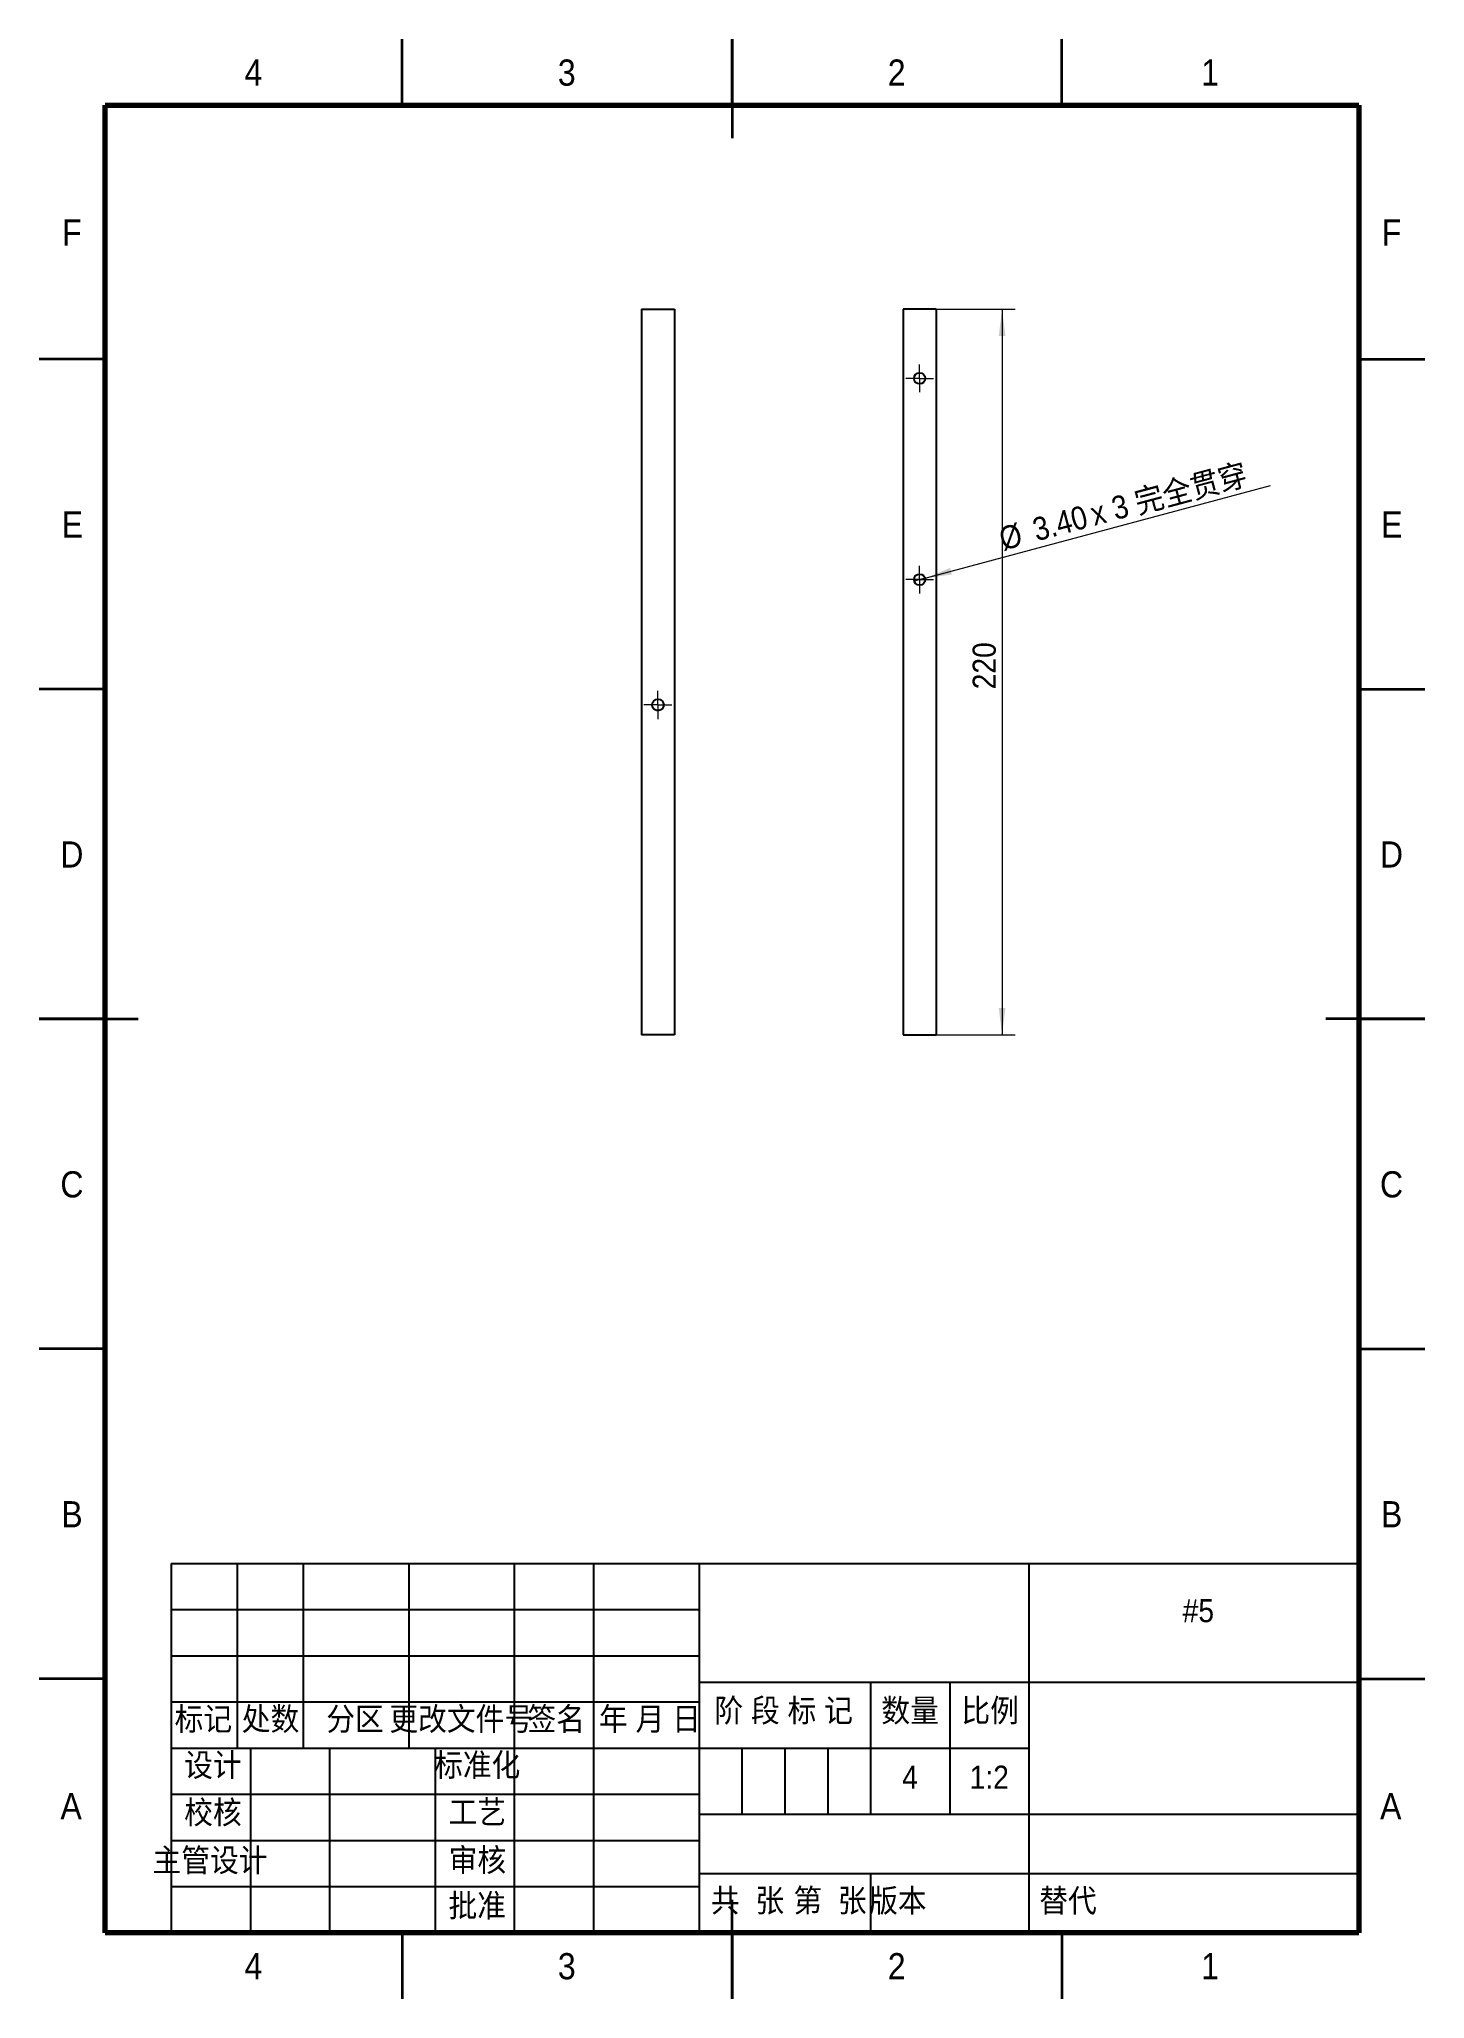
# Model space of a CAD drawing. Header units: millimetres. Extents: x 0 to 210, y 0 to 297.
import ezdxf

# ---------------------------------------------------------------- set-up
doc = ezdxf.new("R2010")
doc.units = ezdxf.units.MM
for name, color, linetype in [('10', 7, 'Continuous'), ('5', 7, 'Continuous'), ('SLD-0', 7, 'Continuous')]:
    doc.layers.add(name, color=color, linetype=linetype)
doc.styles.add('SLDTEXTSTYLE0', font='GOTHIC.TTF', dxfattribs={"width": 0.913})
doc.styles.add('SLDTEXTSTYLE1', font='GOTHIC.TTF', dxfattribs={"width": 0.913, "bigfont": 'bigfont'})
doc.dimstyles.new('SLDDIMSTYLE0', dxfattribs={"dimtxt": 3.5, "dimasz": 4.08, "dimexe": 0, "dimexo": 0.0625, "dimgap": 0.875, "dimtad": 1, "dimdec": 0, "dimlfac": 2, "dimrnd": 1e-09, "dimzin": 12, "dimdsep": 46, "dimtxsty": 'SLDTEXTSTYLE0', "dimsah": 1, "dimcen": 0.09, "dimadec": 0, "dimazin": 3, "dimtfac": 1, "dimtdec": 0, "dimtofl": 0, "dimtmove": 0, "dimatfit": 3, "dimfxl": 1, "dimfrac": 2, "dimtolj": 1, "dimtzin": 12, "dimarcsym": 0})
doc.dimstyles.new('SLDDIMSTYLE1', dxfattribs={"dimtxt": 3.5, "dimasz": 4.08, "dimexe": 0, "dimexo": 0.0625, "dimgap": 0.875, "dimtad": 1, "dimlfac": 2, "dimrnd": 1e-09, "dimzin": 4, "dimdsep": 46, "dimtxsty": 'SLDTEXTSTYLE0', "dimblk1": 'NONE', "dimsah": 1, "dimcen": 0, "dimadec": 0, "dimazin": 1, "dimtfac": 1, "dimtmove": 0, "dimatfit": 3, "dimldrblk": 'NONE', "dimfxl": 1, "dimfrac": 2, "dimtolj": 1, "dimtzin": 12, "dimarcsym": 0})

# ---------------------------------------------------------------- blocks, each defined once
blk = doc.blocks.new('SW_CENTERMARKSYMBOL_0')
at = {"color": 0, "linetype": 'Continuous', "lineweight": 18}
for p, q in [((-1.25, 0), (-2.125, 0)), ((0, 0), (-1.25, 0)), ((0, 1.25), (0, 2.125)), ((0, 0), (0, 1.25)), ((0, 0), (0, -1.25)), ((0, 0), (1.25, 0)), ((1.25, 0), (2.125, 0)), ((0, -1.25), (0, -2.125))]:
    blk.add_line(p, q, dxfattribs=at)
blk = doc.blocks.new('_D')
at = {"color": 7, "linetype": 'Continuous', "lineweight": 0}
for p, q in [((135.94, 256.09), (147.94, 256.09)), ((145.94, 256.09), (145.94, 146.09)), ((135.94, 146.09), (147.94, 146.09))]:
    blk.add_line(p, q, dxfattribs=at)
at = {"color": 7, "linetype": 'Continuous', "lineweight": 18}
for points in [[(145.94, 256.09), (145.43, 252.01), (146.44, 252.01)], [(145.94, 146.09), (146.44, 150.17), (145.43, 150.17)]]:
    blk.add_solid(points, dxfattribs=at)
at = {"color": 7, "linetype": 'Continuous', "lineweight": 18, "insert": (141.47, 198.47), "char_height": 3.5, "attachment_point": 1, "rotation": 90, "style": 'SLDTEXTSTYLE0'}
blk.add_mtext('220', dxfattribs=at)
blk = doc.blocks.new('_D_1')
at = {"color": 7, "linetype": 'Continuous', "lineweight": 0}
for q in [(186.6, 229.34), (132.61, 214.87)]:
    blk.add_line((134.26, 215.31), q, dxfattribs=at)
at = {"color": 7, "linetype": 'Continuous', "lineweight": 18}
blk.add_solid([(134.26, 215.31), (138.33, 215.88), (138.07, 216.86)], dxfattribs=at)
at = {"color": 7, "linetype": 'Continuous', "lineweight": 18, "char_height": 3.5, "attachment_point": 1, "rotation": 15}
for s, insert, style in [('x 3 完全贯穿 ', (159, 226.62), 'SLDTEXTSTYLE1'), ('3.40', (150.25, 224.27), 'SLDTEXTSTYLE0'), ('%%c', (145.17, 222.86), 'SLDTEXTSTYLE0')]:
    blk.add_mtext(s, dxfattribs=dict(at, insert=insert, style=style))
blk = doc.blocks.new('_None')
blk = doc.blocks.new('SW_CENTERMARKSYMBOL_1')
at = {"color": 0, "linetype": 'Continuous', "lineweight": 18}
for p, q in [((-1.25, 0), (-2.1, 0)), ((0, 0), (-1.25, 0)), ((0, 1.25), (0, 2.1)), ((0, 0), (0, 1.25)), ((0, 0), (0, -1.25)), ((0, 0), (1.25, 0)), ((1.25, 0), (2.1, 0)), ((0, -1.25), (0, -2.1))]:
    blk.add_line(p, q, dxfattribs=at)
blk = doc.blocks.new('SW_CENTERMARKSYMBOL_2')
at = {"color": 0, "linetype": 'Continuous', "lineweight": 18}
for p, q in [((-1.25, 0), (-2.1, 0)), ((0, 0), (-1.25, 0)), ((0, 1.25), (0, 2.1)), ((0, 0), (0, 1.25)), ((0, 0), (0, -1.25)), ((0, 0), (1.25, 0)), ((1.25, 0), (2.1, 0)), ((0, -1.25), (0, -2.1))]:
    blk.add_line(p, q, dxfattribs=at)

msp = doc.modelspace()

# ---------------------------------------------------------------- linework, layer by layer
at = {"color": 7, "linetype": 'Continuous', "lineweight": 35}
for p, q in [((55, 287), (55, 297)), ((105, 297), (105, 282)), ((105, 287), (105, 297)), ((155, 287), (155, 297)), ((10, 248.5), (0, 248.5)), ((200, 248.5), (210, 248.5)), ((10, 198.5), (0, 198.5)), ((200, 198.5), (210, 198.5)), ((0, 148.5), (15, 148.5)), ((10, 148.5), (0, 148.5)), ((210, 148.5), (195, 148.5)), ((200, 148.5), (210, 148.5)), ((10, 98.5), (0, 98.5)), ((200, 98.5), (210, 98.5)), ((10, 48.5), (0, 48.5)), ((200, 48.5), (210, 48.5)), ((105, 0), (105, 15)), ((55, 10), (55, 0)), ((105, 10), (105, 0)), ((155, 10), (155, 0))]:
    msp.add_line(p, q, dxfattribs=at)
at = {"color": 7, "linetype": 'Continuous', "lineweight": 70}
for p, q in [((10, 10), (10, 287)), ((10, 287), (200, 287)), ((200, 287), (200, 10)), ((200, 10), (10, 10))]:
    msp.add_line(p, q, dxfattribs=at)
at = {"color": 7, "linetype": 'Continuous', "lineweight": 25}
for p, q in [((91.2739, 256.093), (91.2739, 146.093)), ((91.2739, 256.093), (96.2739, 256.093)), ((96.2739, 256.093), (96.2739, 146.093)), ((130.936, 256.093), (130.936, 146.093)), ((135.936, 256.093), (130.936, 256.093)), ((135.936, 256.093), (135.936, 146.093)), ((96.2739, 146.093), (91.2739, 146.093)), ((130.936, 146.093), (135.936, 146.093))]:
    msp.add_line(p, q, dxfattribs=at)
for centre, radius in [((133.436, 245.593), 0.85), ((133.436, 215.093), 0.85), ((93.7739, 196.093), 0.875)]:
    msp.add_circle(centre, radius, dxfattribs=at)
at = {"layer": '10', "color": 7, "lineweight": 25}
for p, q in [((30, 66), (30, 38)), ((40, 66), (40, 38)), ((56, 66), (56, 38)), ((72, 66), (72, 10)), ((84, 66), (84, 10)), ((100, 66), (100, 10)), ((150, 66), (150, 38)), ((100, 48), (200, 48)), ((125.9862, 48), (125.9862, 28)), ((138, 48), (138, 28)), ((20, 45), (100, 45)), ((20, 38), (150, 38)), ((32, 38), (32, 10)), ((44, 38), (44, 10)), ((60, 38), (60, 10)), ((150, 38), (150, 10)), ((20, 31), (100, 31)), ((100, 28), (200, 28)), ((20, 24), (100, 24)), ((100, 19), (200, 19)), ((20, 17), (100, 17))]:
    msp.add_line(p, q, dxfattribs=at)
at = {"layer": '10', "color": 7}
for p, q in [((20, 59), (100, 59)), ((20, 52), (100, 52))]:
    msp.add_line(p, q, dxfattribs=at)
at = {"layer": '5', "color": 7, "lineweight": 25}
for q in [(200, 66), (20, 10)]:
    msp.add_line((20, 66), q, dxfattribs=at)
at = {"layer": 'SLD-0'}
for p, q in [((106.5, 38), (106.5, 28)), ((113, 38), (113, 28)), ((119.5, 38), (119.5, 28))]:
    msp.add_line(p, q, dxfattribs=at)
at = {"layer": 'SLD-0', "lineweight": 25}
msp.add_line((125.9862, 19), (125.9862, 10), dxfattribs=at)

# ---------------------------------------------------------------- block references
at = {"color": 7, "linetype": 'Continuous', "lineweight": 0}
for name, p in [('SW_CENTERMARKSYMBOL_2', (133.436, 245.593)), ('SW_CENTERMARKSYMBOL_1', (133.436, 215.093)), ('SW_CENTERMARKSYMBOL_0', (93.7739, 196.093))]:
    msp.add_blockref(name, p, dxfattribs=at)

# ---------------------------------------------------------------- texts
at = {"color": 7, "linetype": 'Continuous', "lineweight": 0, "char_height": 3.9688, "attachment_point": 2, "style": 'SLDTEXTSTYLE0'}
for s, insert in [('4', (32.46, 293.9246)), ('3', (79.96, 293.9246)), ('2', (129.96, 293.9246)), ('1', (177.46, 293.9246)), ('F', (4.9577, 269.6746)), ('F', (204.9577, 269.6746)), ('E', (5.0078, 225.4246)), ('E', (205.0078, 225.4246)), ('D', (4.9527, 175.4246)), ('D', (204.9527, 175.4246)), ('C', (4.9587, 125.4246)), ('C', (204.9587, 125.4246)), ('B', (4.9706, 75.4246)), ('B', (204.9706, 75.4246)), ('A', (4.8397, 31.1746)), ('A', (204.8397, 31.1746)), ('4', (32.46, 6.9246)), ('3', (79.96, 6.9246)), ('2', (129.96, 6.9246)), ('1', (177.46, 6.9246))]:
    msp.add_mtext(s, dxfattribs=dict(at, insert=insert))
at = {"layer": '10', "char_height": 3.5, "attachment_point": 2}
for s, insert, style in [('#5', (175.6812, 60.5803), 'SLDTEXTSTYLE0'), ('标记', (24.8908, 44.1756), 'SLDTEXTSTYLE1'), ('处数', (35.0623, 44.1756), 'SLDTEXTSTYLE1'), ('分区', (47.8686, 44.1756), 'SLDTEXTSTYLE1'), ('更改文件号', (63.9611, 44.1756), 'SLDTEXTSTYLE1'), ('签名', (78.3634, 44.1756), 'SLDTEXTSTYLE1'), ('年 月 日', (92.5646, 44.1756), 'SLDTEXTSTYLE1'), ('阶 段 标 记', (112.8302, 45.453), 'SLDTEXTSTYLE1'), ('数量', (131.9999, 45.453), 'SLDTEXTSTYLE1'), ('比例', (144.131, 45.453), 'SLDTEXTSTYLE1'), ('设计', (26.3287, 37.1933), 'SLDTEXTSTYLE1'), ('标准化', (66.3772, 37.1933), 'SLDTEXTSTYLE1'), ('4', (131.989, 35.3382), 'SLDTEXTSTYLE0'), ('1:2', (143.9918, 35.3382), 'SLDTEXTSTYLE0'), ('校核', (26.3311, 30.0151), 'SLDTEXTSTYLE1'), ('工艺', (66.4048, 30.0575), 'SLDTEXTSTYLE1'), ('主管设计', (25.8848, 22.7634), 'SLDTEXTSTYLE1'), ('审核', (66.4206, 22.7891), 'SLDTEXTSTYLE1'), ('批准', (66.3866, 15.9), 'SLDTEXTSTYLE1'), ('共  张 ', (107.3546, 16.66), 'SLDTEXTSTYLE1'), ('第  张', (119.8536, 16.66), 'SLDTEXTSTYLE1'), ('版本', (130.1377, 16.6343), 'SLDTEXTSTYLE1')]:
    msp.add_mtext(s, dxfattribs=dict(at, insert=insert, style=style))
at = {"layer": 'SLD-0', "insert": (151.5609, 16.6343), "char_height": 3.5, "attachment_point": 1, "style": 'SLDTEXTSTYLE1'}
msp.add_mtext('替代', dxfattribs=at)

# ---------------------------------------------------------------- dimensions: what is measured, and where the dimension line sits
at = {"color": 7, "linetype": 'Continuous', "lineweight": 18}
dim = msp.add_linear_dim(base=(145.936, 146.093), p1=(135.936, 256.093), p2=(135.936, 146.093), angle=90, dimstyle='SLDDIMSTYLE0', dxfattribs=at)
dim.commit()
dim.dimension.update_dxf_attribs({"geometry": '_D', "text_midpoint": (145.936, 202.35), "dimtype": 160})
dim = msp.add_diameter_dim_2p(p1=(132.6149, 214.873), p2=(134.257, 215.313), text='<>x 3 完全贯穿 ', dimstyle='SLDDIMSTYLE1', dxfattribs=at)
dim.commit()
dim.dimension.update_dxf_attribs({"geometry": '_D_1', "text_midpoint": (166.5735, 223.9722), "dimtype": 163})

doc.saveas('drawing.dxf')
